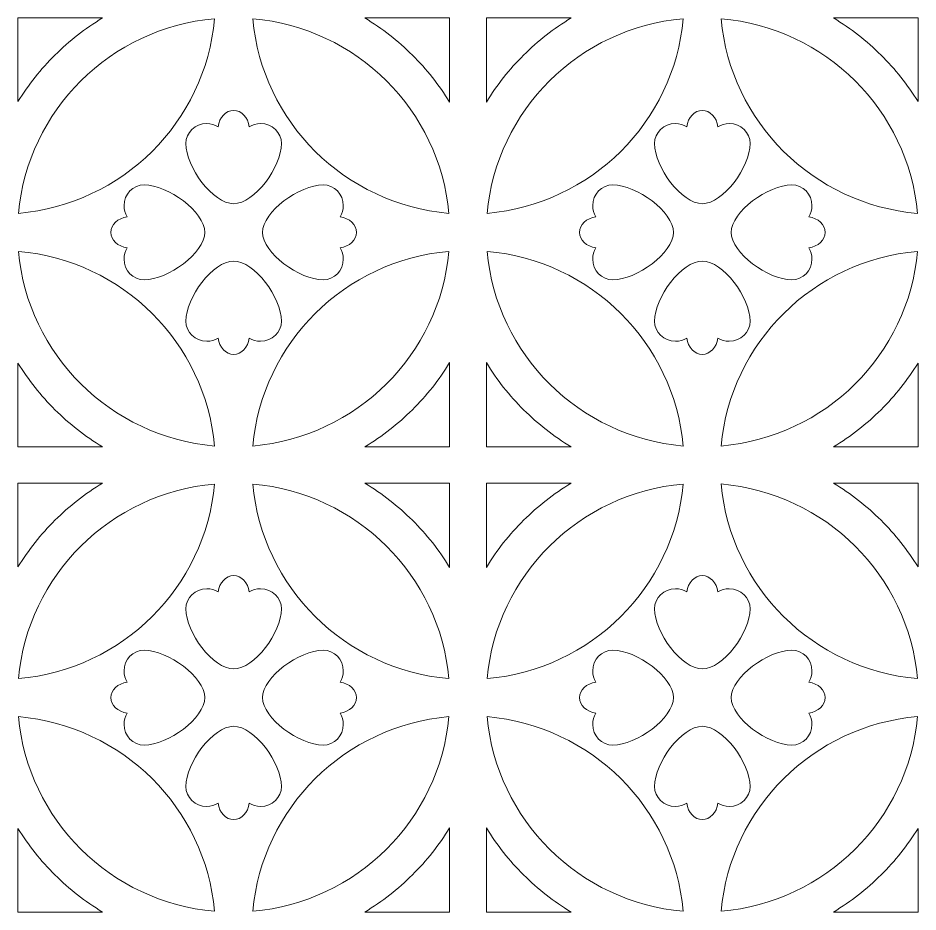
# Model space of a CAD drawing. Header units: millimetres. Extents: x -1200 to 1200, y -590 to 590.
# Drawn here: x -1200 to -618, y 12 to 590 of the extents above; entities that cross this region are included whole.
import ezdxf

# ---------------------------------------------------------------- set-up
doc = ezdxf.new("R2010")
doc.units = ezdxf.units.MM
doc.header["$MEASUREMENT"] = 0
doc.layers.add('Layer 1', color=7, linetype='Continuous')

msp = doc.modelspace()

# ---------------------------------------------------------------- linework, layer by layer
at = {"layer": 'Layer 1', "color": 250, "lineweight": 20}
for points, knots in [([(-1200.0156, 589.9725), (-1200.0156, 589.9725), (-1200.0156, 535.8729), (-1200.0156, 535.8729), (-1193.2489, 546.8583), (-1185.207, 556.9788), (-1176.0903, 566.0319), (-1166.8906, 575.1709), (-1156.592, 583.2152), (-1145.4121, 589.9725), (-1145.4121, 589.9725), (-1200.0156, 589.9725), (-1200.0156, 589.9725)], [0, 0, 0, 0, 0.25, 0.25, 0.25, 0.5, 0.5, 0.5, 0.75, 0.75, 0.75, 1, 1, 1, 1]), ([(-1199.7046, 463.571), (-1166.1061, 466.5086), (-1135.8945, 481.2998), (-1113.3342, 503.7029), (-1090.7671, 526.1094), (-1075.879, 556.1105), (-1072.9173, 589.4748), (-1106.5191, 586.5372), (-1136.7274, 571.7562), (-1159.2911, 549.3532), (-1181.8547, 526.9433), (-1196.7463, 496.9387), (-1199.7046, 463.571)], [0, 0, 0, 0, 0.25, 0.25, 0.25, 0.5, 0.5, 0.5, 0.75, 0.75, 0.75, 1, 1, 1, 1]), ([(-1048.166, 589.4748), (-1045.2009, 556.1105), (-1030.3128, 526.1162), (-1007.7491, 503.7063), (-985.1854, 481.3033), (-954.9772, 466.5121), (-921.3753, 463.5744), (-924.3336, 496.9387), (-939.2216, 526.9399), (-961.7854, 549.3464), (-984.3456, 571.7528), (-1014.5641, 586.5372), (-1048.166, 589.4748)], [0, 0, 0, 0, 0.25, 0.25, 0.25, 0.5, 0.5, 0.5, 0.75, 0.75, 0.75, 1, 1, 1, 1]), ([(-975.6712, 589.9725), (-964.4879, 583.2152), (-954.1858, 575.1675), (-944.9827, 566.0285), (-935.783, 556.893), (-927.6789, 546.6661), (-920.8777, 535.5606), (-920.8777, 535.5606), (-920.8777, 589.9725), (-920.8777, 589.9725), (-920.8777, 589.9725), (-975.6712, 589.9725), (-975.6712, 589.9725)], [0, 0, 0, 0, 0.25, 0.25, 0.25, 0.5, 0.5, 0.5, 0.75, 0.75, 0.75, 1, 1, 1, 1]), ([(-897.1148, 589.9759), (-897.1148, 589.9759), (-897.1148, 589.9725), (-897.1148, 589.9725), (-897.1148, 589.9725), (-897.1148, 535.5675), (-897.1148, 535.5675), (-890.3135, 546.6729), (-882.206, 556.8964), (-873.0028, 566.0319), (-863.8032, 575.1709), (-853.5045, 583.2186), (-842.3247, 589.9759), (-842.3247, 589.9759), (-897.1148, 589.9759), (-897.1148, 589.9759)], [0, 0, 0, 0, 0.2, 0.2, 0.2, 0.4, 0.4, 0.4, 0.6, 0.6, 0.6, 0.8, 0.8, 0.8, 1, 1, 1, 1]), ([(-896.624, 463.5744), (-863.0221, 466.5121), (-832.8071, 481.2998), (-810.2434, 503.7029), (-787.6796, 526.1128), (-772.795, 556.1105), (-769.8333, 589.4748), (-803.4317, 586.5372), (-833.6399, 571.7562), (-856.2036, 549.3532), (-878.7708, 526.9433), (-893.6657, 496.9387), (-896.624, 463.5744)], [0, 0, 0, 0, 0.25, 0.25, 0.25, 0.5, 0.5, 0.5, 0.75, 0.75, 0.75, 1, 1, 1, 1]), ([(-745.2652, 589.492), (-742.3104, 556.1208), (-727.4188, 526.1196), (-704.8517, 503.7063), (-682.2465, 481.2621), (-651.9693, 466.4572), (-618.2913, 463.5572), (-621.2496, 496.9285), (-636.1308, 526.9399), (-658.6979, 549.3498), (-681.3031, 571.794), (-711.5907, 586.5921), (-745.2652, 589.492)], [0, 0, 0, 0, 0.25, 0.25, 0.25, 0.5, 0.5, 0.5, 0.75, 0.75, 0.75, 1, 1, 1, 1]), ([(-617.9768, 535.8661), (-617.9768, 535.8661), (-617.9768, 589.9725), (-617.9768, 589.9725), (-617.9768, 589.9725), (-617.9768, 589.9759), (-617.9768, 589.9759), (-617.9768, 589.9759), (-672.5803, 589.9759), (-672.5803, 589.9759), (-661.4004, 583.2152), (-651.0984, 575.1675), (-641.8953, 566.0285), (-632.782, 556.9753), (-624.7435, 546.8514), (-617.9768, 535.8661)], [0, 0, 0, 0, 0.2, 0.2, 0.2, 0.4, 0.4, 0.4, 0.6, 0.6, 0.6, 0.8, 0.8, 0.8, 1, 1, 1, 1]), ([(-1077.9733, 521.696), (-1085.4277, 521.696), (-1091.4686, 515.8653), (-1091.4686, 508.6791), (-1091.4686, 493.5927), (-1073.9575, 469.8375), (-1060.5417, 469.8375), (-1047.1258, 469.8375), (-1029.6147, 493.5927), (-1029.6147, 508.6791), (-1029.6147, 515.8653), (-1035.6556, 521.696), (-1043.1031, 521.696), (-1045.7987, 521.696), (-1048.3112, 520.9376), (-1050.4158, 519.6266), (-1051.3247, 525.6392), (-1055.5133, 530.1864), (-1060.5417, 530.1864), (-1065.57, 530.1864), (-1069.7586, 525.6358), (-1070.6675, 519.6232), (-1072.7756, 520.9376), (-1075.2777, 521.696), (-1077.9733, 521.696)], [0, 0, 0, 0, 0.125, 0.125, 0.125, 0.25, 0.25, 0.25, 0.375, 0.375, 0.375, 0.5, 0.5, 0.5, 0.625, 0.625, 0.625, 0.75, 0.75, 0.75, 0.875, 0.875, 0.875, 1, 1, 1, 1]), ([(-774.8859, 521.6994), (-782.3368, 521.6994), (-788.3777, 515.8653), (-788.3777, 508.6791), (-788.3777, 493.5927), (-770.8666, 469.8375), (-757.4508, 469.8375), (-744.0384, 469.8375), (-726.5272, 493.5961), (-726.5272, 508.6791), (-726.5272, 515.8653), (-732.5647, 521.6994), (-740.0191, 521.6994), (-742.7078, 521.6994), (-745.2203, 520.9376), (-747.3284, 519.6266), (-748.2373, 525.6392), (-752.4224, 530.1864), (-757.4542, 530.1864), (-762.4826, 530.1864), (-766.6711, 525.6392), (-767.5801, 519.6232), (-769.6847, 520.9376), (-772.1937, 521.6994), (-774.8859, 521.6994)], [0, 0, 0, 0, 0.125, 0.125, 0.125, 0.25, 0.25, 0.25, 0.375, 0.375, 0.375, 0.5, 0.5, 0.5, 0.625, 0.625, 0.625, 0.75, 0.75, 0.75, 0.875, 0.875, 0.875, 1, 1, 1, 1]), ([(-1131.4467, 468.5952), (-1131.4467, 475.9942), (-1125.5785, 481.9965), (-1118.3384, 481.9965), (-1103.1462, 481.9965), (-1079.2243, 464.6039), (-1079.2243, 451.285), (-1079.2243, 437.9626), (-1103.1462, 420.57), (-1118.3384, 420.57), (-1125.5785, 420.57), (-1131.4467, 426.5723), (-1131.4467, 433.9679), (-1131.4467, 436.6448), (-1130.6829, 439.1363), (-1129.3628, 441.2263), (-1135.421, 442.1323), (-1139.9967, 446.2916), (-1139.9967, 451.285), (-1139.9967, 456.2783), (-1135.4176, 460.4343), (-1129.3593, 461.3403), (-1130.6829, 463.4337), (-1131.4467, 465.9184), (-1131.4467, 468.5952)], [0, 0, 0, 0, 0.125, 0.125, 0.125, 0.25, 0.25, 0.25, 0.375, 0.375, 0.375, 0.5, 0.5, 0.5, 0.625, 0.625, 0.625, 0.75, 0.75, 0.75, 0.875, 0.875, 0.875, 1, 1, 1, 1]), ([(-989.6331, 468.5952), (-989.6331, 475.9942), (-995.5048, 481.9965), (-1002.7414, 481.9965), (-1017.9302, 481.9965), (-1041.859, 464.6039), (-1041.859, 451.285), (-1041.859, 437.9626), (-1017.9302, 420.57), (-1002.7414, 420.57), (-995.5048, 420.57), (-989.6331, 426.5723), (-989.6331, 433.9679), (-989.6331, 436.6448), (-990.3969, 439.1363), (-991.7205, 441.2263), (-985.6623, 442.1323), (-981.0866, 446.2916), (-981.0866, 451.285), (-981.0866, 456.2783), (-985.6623, 460.4343), (-991.7205, 461.3403), (-990.4004, 463.4337), (-989.6331, 465.9184), (-989.6331, 468.5952)], [0, 0, 0, 0, 0.125, 0.125, 0.125, 0.25, 0.25, 0.25, 0.375, 0.375, 0.375, 0.5, 0.5, 0.5, 0.625, 0.625, 0.625, 0.75, 0.75, 0.75, 0.875, 0.875, 0.875, 1, 1, 1, 1]), ([(-828.3593, 468.5952), (-828.3593, 475.9942), (-822.4911, 481.9965), (-815.251, 481.9965), (-800.0622, 481.9965), (-776.1369, 464.6039), (-776.1369, 451.285), (-776.1369, 437.9626), (-800.0622, 420.57), (-815.251, 420.57), (-822.4911, 420.57), (-828.3593, 426.5723), (-828.3593, 433.9714), (-828.3593, 436.6448), (-827.5955, 439.1363), (-826.2719, 441.2263), (-832.3336, 442.1323), (-836.9058, 446.2916), (-836.9058, 451.285), (-836.9058, 456.2783), (-832.3301, 460.4343), (-826.2719, 461.3403), (-827.5955, 463.4337), (-828.3593, 465.9218), (-828.3593, 468.5952)], [0, 0, 0, 0, 0.125, 0.125, 0.125, 0.25, 0.25, 0.25, 0.375, 0.375, 0.375, 0.5, 0.5, 0.5, 0.625, 0.625, 0.625, 0.75, 0.75, 0.75, 0.875, 0.875, 0.875, 1, 1, 1, 1]), ([(-686.5457, 468.5952), (-686.5457, 475.9942), (-692.4139, 481.9965), (-699.654, 481.9965), (-714.8428, 481.9965), (-738.7681, 464.6039), (-738.7681, 451.285), (-738.7681, 437.9626), (-714.8428, 420.57), (-699.654, 420.57), (-692.4139, 420.57), (-686.5457, 426.5723), (-686.5457, 433.9714), (-686.5457, 436.6448), (-687.3095, 439.1363), (-688.6331, 441.2263), (-682.5714, 442.1323), (-677.9992, 446.2916), (-677.9992, 451.285), (-677.9992, 456.2783), (-682.5748, 460.4343), (-688.6331, 461.3403), (-687.3095, 463.4337), (-686.5457, 465.9218), (-686.5457, 468.5952)], [0, 0, 0, 0, 0.125, 0.125, 0.125, 0.25, 0.25, 0.25, 0.375, 0.375, 0.375, 0.5, 0.5, 0.5, 0.625, 0.625, 0.625, 0.75, 0.75, 0.75, 0.875, 0.875, 0.875, 1, 1, 1, 1]), ([(-1072.9173, 313.0848), (-1075.8756, 346.4492), (-1090.7637, 376.4503), (-1113.3274, 398.8602), (-1135.891, 421.2667), (-1166.1026, 436.0511), (-1199.7046, 438.9887), (-1196.7463, 405.6244), (-1181.8582, 375.6267), (-1159.2945, 353.2202), (-1136.7308, 330.8103), (-1106.5191, 316.0225), (-1072.9173, 313.0848)], [0, 0, 0, 0, 0.25, 0.25, 0.25, 0.5, 0.5, 0.5, 0.75, 0.75, 0.75, 1, 1, 1, 1]), ([(-921.3787, 438.9887), (-954.9737, 436.0511), (-985.1819, 421.2667), (-1007.7456, 398.8636), (-1030.3128, 376.4538), (-1045.2043, 346.4492), (-1048.166, 313.0848), (-1014.5676, 316.0225), (-984.3525, 330.8103), (-961.7888, 353.2133), (-939.2216, 375.6232), (-924.337, 405.621), (-921.3787, 438.9887)], [0, 0, 0, 0, 0.25, 0.25, 0.25, 0.5, 0.5, 0.5, 0.75, 0.75, 0.75, 1, 1, 1, 1]), ([(-769.8333, 313.0848), (-772.7916, 346.4492), (-787.6762, 376.4538), (-810.2399, 398.8602), (-832.8036, 421.2667), (-863.0221, 436.0545), (-896.624, 438.9922), (-893.6657, 405.6244), (-878.7708, 375.6267), (-856.2071, 353.2202), (-833.6434, 330.8137), (-803.4317, 316.0225), (-769.8333, 313.0848)], [0, 0, 0, 0, 0.25, 0.25, 0.25, 0.5, 0.5, 0.5, 0.75, 0.75, 0.75, 1, 1, 1, 1]), ([(-618.2913, 439.0024), (-651.9658, 436.1025), (-682.2431, 421.3079), (-704.8482, 398.8636), (-727.4154, 376.4503), (-742.3104, 346.4389), (-745.2652, 313.0677), (-711.5907, 315.9676), (-681.31, 330.7691), (-658.7014, 353.2133), (-636.1308, 375.6267), (-621.2496, 405.6312), (-618.2913, 439.0024)], [0, 0, 0, 0, 0.25, 0.25, 0.25, 0.5, 0.5, 0.5, 0.75, 0.75, 0.75, 1, 1, 1, 1]), ([(-1077.9733, 380.8671), (-1085.4277, 380.8671), (-1091.4686, 386.7012), (-1091.4686, 393.8875), (-1091.4686, 408.9704), (-1073.9575, 432.729), (-1060.5417, 432.729), (-1047.1258, 432.729), (-1029.6147, 408.9704), (-1029.6147, 393.8875), (-1029.6147, 386.7012), (-1035.6556, 380.8671), (-1043.1031, 380.8671), (-1045.7987, 380.8671), (-1048.3112, 381.6255), (-1050.4158, 382.9399), (-1051.3247, 376.9273), (-1055.5133, 372.3802), (-1060.5417, 372.3802), (-1065.57, 372.3802), (-1069.7586, 376.9273), (-1070.6675, 382.9399), (-1072.7756, 381.6289), (-1075.2777, 380.8671), (-1077.9733, 380.8671)], [0, 0, 0, 0, 0.125, 0.125, 0.125, 0.25, 0.25, 0.25, 0.375, 0.375, 0.375, 0.5, 0.5, 0.5, 0.625, 0.625, 0.625, 0.75, 0.75, 0.75, 0.875, 0.875, 0.875, 1, 1, 1, 1]), ([(-774.8859, 380.8671), (-782.3368, 380.8671), (-788.3777, 386.7012), (-788.3777, 393.8875), (-788.3777, 408.9739), (-770.8666, 432.729), (-757.4508, 432.729), (-744.0384, 432.729), (-726.5272, 408.9704), (-726.5272, 393.8875), (-726.5272, 386.7012), (-732.5647, 380.8671), (-740.0191, 380.8671), (-742.7078, 380.8671), (-745.2203, 381.6289), (-747.3284, 382.9399), (-748.2373, 376.9273), (-752.4224, 372.3802), (-757.4542, 372.3802), (-762.4826, 372.3802), (-766.6711, 376.9308), (-767.5801, 382.9434), (-769.6847, 381.6289), (-772.1937, 380.8671), (-774.8859, 380.8671)], [0, 0, 0, 0, 0.125, 0.125, 0.125, 0.25, 0.25, 0.25, 0.375, 0.375, 0.375, 0.5, 0.5, 0.5, 0.625, 0.625, 0.625, 0.75, 0.75, 0.75, 0.875, 0.875, 0.875, 1, 1, 1, 1]), ([(-1200.0156, 366.6902), (-1200.0156, 366.6902), (-1200.0156, 312.5907), (-1200.0156, 312.5907), (-1200.0156, 312.5907), (-1145.419, 312.5907), (-1145.419, 312.5907), (-1156.5989, 319.3514), (-1166.8975, 327.4025), (-1176.0937, 336.538), (-1185.207, 345.5912), (-1193.2489, 355.7083), (-1200.0156, 366.6902)], [0, 0, 0, 0, 0.25, 0.25, 0.25, 0.5, 0.5, 0.5, 0.75, 0.75, 0.75, 1, 1, 1, 1]), ([(-920.8777, 367.0024), (-927.6823, 355.897), (-935.7865, 345.6702), (-944.9896, 336.5346), (-954.1858, 327.399), (-964.4879, 319.3479), (-975.6643, 312.5907), (-975.6643, 312.5907), (-920.8777, 312.5907), (-920.8777, 312.5907), (-920.8777, 312.5907), (-920.8777, 367.0024), (-920.8777, 367.0024)], [0, 0, 0, 0, 0.25, 0.25, 0.25, 0.5, 0.5, 0.5, 0.75, 0.75, 0.75, 1, 1, 1, 1]), ([(-897.1148, 366.999), (-897.1148, 366.999), (-897.1148, 312.5941), (-897.1148, 312.5941), (-897.1148, 312.5941), (-842.3316, 312.5941), (-842.3316, 312.5941), (-853.5114, 319.3514), (-863.8066, 327.4025), (-873.0097, 336.538), (-882.206, 345.6736), (-890.3135, 355.8936), (-897.1148, 366.999)], [0, 0, 0, 0, 0.25, 0.25, 0.25, 0.5, 0.5, 0.5, 0.75, 0.75, 0.75, 1, 1, 1, 1]), ([(-617.9768, 312.5941), (-617.9768, 312.5941), (-617.9768, 366.697), (-617.9768, 366.697), (-624.7435, 355.7117), (-632.7854, 345.5878), (-641.9021, 336.5346), (-651.0984, 327.399), (-661.4004, 319.3514), (-672.5769, 312.5941), (-672.5769, 312.5941), (-617.9768, 312.5941), (-617.9768, 312.5941)], [0, 0, 0, 0, 0.25, 0.25, 0.25, 0.5, 0.5, 0.5, 0.75, 0.75, 0.75, 1, 1, 1, 1]), ([(-1200.0156, 288.9967), (-1200.0156, 288.9967), (-1200.0156, 234.8973), (-1200.0156, 234.8973), (-1193.2489, 245.8791), (-1185.207, 256.0065), (-1176.0903, 265.0563), (-1166.8906, 274.1918), (-1156.592, 282.2429), (-1145.4121, 288.9967), (-1145.4121, 288.9967), (-1200.0156, 288.9967), (-1200.0156, 288.9967)], [0, 0, 0, 0, 0.25, 0.25, 0.25, 0.5, 0.5, 0.5, 0.75, 0.75, 0.75, 1, 1, 1, 1]), ([(-1199.7046, 162.5953), (-1166.1061, 165.5329), (-1135.8945, 180.3207), (-1113.3342, 202.7306), (-1090.7671, 225.1337), (-1075.879, 255.1314), (-1072.9173, 288.4992), (-1106.5191, 285.5615), (-1136.7274, 270.7771), (-1159.2911, 248.3741), (-1181.8547, 225.9676), (-1196.7463, 195.963), (-1199.7046, 162.5953)], [0, 0, 0, 0, 0.25, 0.25, 0.25, 0.5, 0.5, 0.5, 0.75, 0.75, 0.75, 1, 1, 1, 1]), ([(-1048.166, 288.4992), (-1045.2009, 255.1348), (-1030.3128, 225.1371), (-1007.7491, 202.734), (-985.1854, 180.3242), (-954.9772, 165.5364), (-921.3753, 162.5987), (-924.3336, 195.9596), (-939.2216, 225.9642), (-961.7854, 248.3706), (-984.3456, 270.7771), (-1014.5641, 285.5615), (-1048.166, 288.4992)], [0, 0, 0, 0, 0.25, 0.25, 0.25, 0.5, 0.5, 0.5, 0.75, 0.75, 0.75, 1, 1, 1, 1]), ([(-975.6712, 288.9967), (-964.4879, 282.2429), (-954.1858, 274.1918), (-944.9827, 265.0528), (-935.783, 255.9138), (-927.6789, 245.687), (-920.8777, 234.5815), (-920.8777, 234.5815), (-920.8777, 288.9967), (-920.8777, 288.9967), (-920.8777, 288.9967), (-975.6712, 288.9967), (-975.6712, 288.9967)], [0, 0, 0, 0, 0.25, 0.25, 0.25, 0.5, 0.5, 0.5, 0.75, 0.75, 0.75, 1, 1, 1, 1]), ([(-897.1148, 288.9967), (-897.1148, 288.9967), (-897.1148, 288.9967), (-897.1148, 288.9967), (-897.1148, 288.9967), (-897.1148, 234.5918), (-897.1148, 234.5918), (-890.3135, 245.6938), (-882.206, 255.9207), (-873.0028, 265.0563), (-863.8032, 274.1918), (-853.5045, 282.2429), (-842.3247, 288.9967), (-842.3247, 288.9967), (-897.1148, 288.9967), (-897.1148, 288.9967)], [0, 0, 0, 0, 0.2, 0.2, 0.2, 0.4, 0.4, 0.4, 0.6, 0.6, 0.6, 0.8, 0.8, 0.8, 1, 1, 1, 1]), ([(-896.624, 162.5953), (-863.0221, 165.5329), (-832.8071, 180.3207), (-810.2434, 202.7306), (-787.6796, 225.1371), (-772.795, 255.1348), (-769.8333, 288.4992), (-803.4317, 285.5615), (-833.6399, 270.7806), (-856.2036, 248.3775), (-878.7708, 225.9676), (-893.6657, 195.963), (-896.624, 162.5953)], [0, 0, 0, 0, 0.25, 0.25, 0.25, 0.5, 0.5, 0.5, 0.75, 0.75, 0.75, 1, 1, 1, 1]), ([(-745.2652, 288.5163), (-742.3104, 255.1451), (-727.4188, 225.1406), (-704.8517, 202.734), (-682.2465, 180.283), (-651.9693, 165.4814), (-618.2913, 162.5816), (-621.2496, 195.9493), (-636.1308, 225.9608), (-658.6979, 248.3706), (-681.3031, 270.8183), (-711.5907, 285.6164), (-745.2652, 288.5163)], [0, 0, 0, 0, 0.25, 0.25, 0.25, 0.5, 0.5, 0.5, 0.75, 0.75, 0.75, 1, 1, 1, 1]), ([(-617.9768, 234.887), (-617.9768, 234.887), (-617.9768, 288.9967), (-617.9768, 288.9967), (-617.9768, 288.9967), (-617.9768, 288.9967), (-617.9768, 288.9967), (-617.9768, 288.9967), (-672.5803, 288.9967), (-672.5803, 288.9967), (-661.4004, 282.2429), (-651.0984, 274.1918), (-641.8953, 265.0528), (-632.782, 256.0031), (-624.7435, 245.8723), (-617.9768, 234.887)], [0, 0, 0, 0, 0.2, 0.2, 0.2, 0.4, 0.4, 0.4, 0.6, 0.6, 0.6, 0.8, 0.8, 0.8, 1, 1, 1, 1]), ([(-1077.9733, 220.7203), (-1085.4277, 220.7203), (-1091.4686, 214.8931), (-1091.4686, 207.7034), (-1091.4686, 192.617), (-1073.9575, 168.8618), (-1060.5417, 168.8618), (-1047.1258, 168.8618), (-1029.6147, 192.617), (-1029.6147, 207.7034), (-1029.6147, 214.8931), (-1035.6556, 220.7203), (-1043.1031, 220.7203), (-1045.7987, 220.7203), (-1048.3112, 219.9619), (-1050.4158, 218.6509), (-1051.3247, 224.6635), (-1055.5133, 229.2073), (-1060.5417, 229.2073), (-1065.57, 229.2073), (-1069.7586, 224.6601), (-1070.6675, 218.6475), (-1072.7756, 219.9619), (-1075.2777, 220.7203), (-1077.9733, 220.7203)], [0, 0, 0, 0, 0.125, 0.125, 0.125, 0.25, 0.25, 0.25, 0.375, 0.375, 0.375, 0.5, 0.5, 0.5, 0.625, 0.625, 0.625, 0.75, 0.75, 0.75, 0.875, 0.875, 0.875, 1, 1, 1, 1]), ([(-774.8859, 220.7238), (-782.3368, 220.7238), (-788.3777, 214.8931), (-788.3777, 207.7068), (-788.3777, 192.617), (-770.8666, 168.8618), (-757.4508, 168.8618), (-744.0384, 168.8618), (-726.5272, 192.617), (-726.5272, 207.7068), (-726.5272, 214.8931), (-732.5647, 220.7238), (-740.0191, 220.7238), (-742.7078, 220.7238), (-745.2203, 219.9619), (-747.3284, 218.6509), (-748.2373, 224.6635), (-752.4224, 229.2107), (-757.4542, 229.2107), (-762.4826, 229.2107), (-766.6711, 224.6601), (-767.5801, 218.6475), (-769.6847, 219.9619), (-772.1937, 220.7238), (-774.8859, 220.7238)], [0, 0, 0, 0, 0.125, 0.125, 0.125, 0.25, 0.25, 0.25, 0.375, 0.375, 0.375, 0.5, 0.5, 0.5, 0.625, 0.625, 0.625, 0.75, 0.75, 0.75, 0.875, 0.875, 0.875, 1, 1, 1, 1]), ([(-1131.4467, 167.6195), (-1131.4467, 175.022), (-1125.5785, 181.0174), (-1118.3384, 181.0174), (-1103.1462, 181.0174), (-1079.2243, 163.6317), (-1079.2243, 150.3093), (-1079.2243, 136.9869), (-1103.1462, 119.5978), (-1118.3384, 119.5978), (-1125.5785, 119.5978), (-1131.4467, 125.5966), (-1131.4467, 132.9922), (-1131.4467, 135.6691), (-1130.6829, 138.1606), (-1129.3628, 140.254), (-1135.421, 141.1566), (-1139.9967, 145.316), (-1139.9967, 150.3093), (-1139.9967, 155.3026), (-1135.4176, 159.462), (-1129.3593, 160.3646), (-1130.6829, 162.4546), (-1131.4467, 164.9426), (-1131.4467, 167.6195)], [0, 0, 0, 0, 0.125, 0.125, 0.125, 0.25, 0.25, 0.25, 0.375, 0.375, 0.375, 0.5, 0.5, 0.5, 0.625, 0.625, 0.625, 0.75, 0.75, 0.75, 0.875, 0.875, 0.875, 1, 1, 1, 1]), ([(-989.6331, 167.6195), (-989.6331, 175.022), (-995.5048, 181.0174), (-1002.7414, 181.0174), (-1017.9302, 181.0174), (-1041.859, 163.6317), (-1041.859, 150.3093), (-1041.859, 136.9869), (-1017.9302, 119.5978), (-1002.7414, 119.5978), (-995.5048, 119.5978), (-989.6331, 125.5966), (-989.6331, 132.9922), (-989.6331, 135.6691), (-990.3969, 138.1606), (-991.7205, 140.254), (-985.6623, 141.1566), (-981.0866, 145.316), (-981.0866, 150.3093), (-981.0866, 155.3026), (-985.6623, 159.462), (-991.7205, 160.3646), (-990.4004, 162.4546), (-989.6331, 164.9426), (-989.6331, 167.6195)], [0, 0, 0, 0, 0.125, 0.125, 0.125, 0.25, 0.25, 0.25, 0.375, 0.375, 0.375, 0.5, 0.5, 0.5, 0.625, 0.625, 0.625, 0.75, 0.75, 0.75, 0.875, 0.875, 0.875, 1, 1, 1, 1]), ([(-828.3593, 167.6195), (-828.3593, 175.022), (-822.4911, 181.0208), (-815.251, 181.0208), (-800.0622, 181.0208), (-776.1369, 163.6317), (-776.1369, 150.3093), (-776.1369, 136.9869), (-800.0622, 119.5978), (-815.251, 119.5978), (-822.4911, 119.5978), (-828.3593, 125.5966), (-828.3593, 132.9922), (-828.3593, 135.6691), (-827.5955, 138.164), (-826.2719, 140.254), (-832.3336, 141.1566), (-836.9058, 145.316), (-836.9058, 150.3093), (-836.9058, 155.3026), (-832.3301, 159.462), (-826.2719, 160.3646), (-827.5955, 162.458), (-828.3593, 164.9426), (-828.3593, 167.6195)], [0, 0, 0, 0, 0.125, 0.125, 0.125, 0.25, 0.25, 0.25, 0.375, 0.375, 0.375, 0.5, 0.5, 0.5, 0.625, 0.625, 0.625, 0.75, 0.75, 0.75, 0.875, 0.875, 0.875, 1, 1, 1, 1]), ([(-686.5457, 167.6195), (-686.5457, 175.022), (-692.4139, 181.0208), (-699.654, 181.0208), (-714.8428, 181.0208), (-738.7681, 163.6317), (-738.7681, 150.3093), (-738.7681, 136.9869), (-714.8428, 119.5978), (-699.654, 119.5978), (-692.4139, 119.5978), (-686.5457, 125.5966), (-686.5457, 132.9922), (-686.5457, 135.6691), (-687.3095, 138.164), (-688.6331, 140.254), (-682.5714, 141.1566), (-677.9992, 145.316), (-677.9992, 150.3093), (-677.9992, 155.3026), (-682.5748, 159.462), (-688.6331, 160.3646), (-687.3095, 162.458), (-686.5457, 164.9426), (-686.5457, 167.6195)], [0, 0, 0, 0, 0.125, 0.125, 0.125, 0.25, 0.25, 0.25, 0.375, 0.375, 0.375, 0.5, 0.5, 0.5, 0.625, 0.625, 0.625, 0.75, 0.75, 0.75, 0.875, 0.875, 0.875, 1, 1, 1, 1]), ([(-1072.9173, 12.1057), (-1075.8756, 45.4735), (-1090.7637, 75.4746), (-1113.3274, 97.8845), (-1135.891, 120.291), (-1166.1026, 135.0754), (-1199.7046, 138.013), (-1196.7463, 104.6487), (-1181.8582, 74.651), (-1159.2945, 52.2445), (-1136.7308, 29.8346), (-1106.5191, 15.0434), (-1072.9173, 12.1057)], [0, 0, 0, 0, 0.25, 0.25, 0.25, 0.5, 0.5, 0.5, 0.75, 0.75, 0.75, 1, 1, 1, 1]), ([(-921.3787, 138.013), (-954.9737, 135.0754), (-985.1819, 120.2944), (-1007.7456, 97.888), (-1030.3128, 75.478), (-1045.2043, 45.4735), (-1048.166, 12.1057), (-1014.5676, 15.0434), (-984.3525, 29.8346), (-961.7888, 52.241), (-939.2216, 74.6476), (-924.337, 104.6452), (-921.3787, 138.013)], [0, 0, 0, 0, 0.25, 0.25, 0.25, 0.5, 0.5, 0.5, 0.75, 0.75, 0.75, 1, 1, 1, 1]), ([(-769.8333, 12.1092), (-772.7916, 45.4735), (-787.6762, 75.4746), (-810.2399, 97.8845), (-832.8036, 120.2944), (-863.0221, 135.0754), (-896.624, 138.013), (-893.6657, 104.6487), (-878.7708, 74.651), (-856.2071, 52.2479), (-833.6434, 29.838), (-803.4317, 15.0468), (-769.8333, 12.1092)], [0, 0, 0, 0, 0.25, 0.25, 0.25, 0.5, 0.5, 0.5, 0.75, 0.75, 0.75, 1, 1, 1, 1]), ([(-618.2913, 138.0268), (-651.9658, 135.1268), (-682.2431, 120.3356), (-704.8482, 97.888), (-727.4154, 75.4746), (-742.3104, 45.4632), (-745.2652, 12.092), (-711.5907, 14.9919), (-681.31, 29.7934), (-658.7014, 52.241), (-636.1308, 74.651), (-621.2496, 104.6555), (-618.2913, 138.0268)], [0, 0, 0, 0, 0.25, 0.25, 0.25, 0.5, 0.5, 0.5, 0.75, 0.75, 0.75, 1, 1, 1, 1]), ([(-1077.9733, 79.8948), (-1085.4277, 79.8948), (-1091.4686, 85.7221), (-1091.4686, 92.9118), (-1091.4686, 107.9947), (-1073.9575, 131.7533), (-1060.5417, 131.7533), (-1047.1258, 131.7533), (-1029.6147, 107.9947), (-1029.6147, 92.9118), (-1029.6147, 85.7221), (-1035.6556, 79.8948), (-1043.1031, 79.8948), (-1045.7987, 79.8948), (-1048.3112, 80.6533), (-1050.4158, 81.9677), (-1051.3247, 75.9517), (-1055.5133, 71.4079), (-1060.5417, 71.4079), (-1065.57, 71.4079), (-1069.7586, 75.9517), (-1070.6675, 81.9677), (-1072.7756, 80.6533), (-1075.2777, 79.8948), (-1077.9733, 79.8948)], [0, 0, 0, 0, 0.125, 0.125, 0.125, 0.25, 0.25, 0.25, 0.375, 0.375, 0.375, 0.5, 0.5, 0.5, 0.625, 0.625, 0.625, 0.75, 0.75, 0.75, 0.875, 0.875, 0.875, 1, 1, 1, 1]), ([(-774.8859, 79.8948), (-782.3368, 79.8948), (-788.3777, 85.7255), (-788.3777, 92.9118), (-788.3777, 107.9947), (-770.8666, 131.7568), (-757.4508, 131.7568), (-744.0384, 131.7568), (-726.5272, 107.9947), (-726.5272, 92.9118), (-726.5272, 85.7255), (-732.5647, 79.8948), (-740.0191, 79.8948), (-742.7078, 79.8948), (-745.2203, 80.6533), (-747.3284, 81.9677), (-748.2373, 75.9517), (-752.4224, 71.4079), (-757.4542, 71.4079), (-762.4826, 71.4079), (-766.6711, 75.9517), (-767.5801, 81.9677), (-769.6847, 80.6567), (-772.1937, 79.8948), (-774.8859, 79.8948)], [0, 0, 0, 0, 0.125, 0.125, 0.125, 0.25, 0.25, 0.25, 0.375, 0.375, 0.375, 0.5, 0.5, 0.5, 0.625, 0.625, 0.625, 0.75, 0.75, 0.75, 0.875, 0.875, 0.875, 1, 1, 1, 1]), ([(-1200.0156, 65.7145), (-1200.0156, 65.7145), (-1200.0156, 11.6149), (-1200.0156, 11.6149), (-1200.0156, 11.6149), (-1145.419, 11.6149), (-1145.419, 11.6149), (-1156.5989, 18.3723), (-1166.8975, 26.4234), (-1176.0937, 35.5623), (-1185.207, 44.6121), (-1193.2489, 54.7291), (-1200.0156, 65.7145)], [0, 0, 0, 0, 0.25, 0.25, 0.25, 0.5, 0.5, 0.5, 0.75, 0.75, 0.75, 1, 1, 1, 1]), ([(-920.8777, 66.0268), (-927.6823, 54.9179), (-935.7865, 44.6944), (-944.9896, 35.5589), (-954.1858, 26.4234), (-964.4879, 18.3723), (-975.6643, 11.6149), (-975.6643, 11.6149), (-920.8777, 11.6149), (-920.8777, 11.6149), (-920.8777, 11.6149), (-920.8777, 66.0268), (-920.8777, 66.0268)], [0, 0, 0, 0, 0.25, 0.25, 0.25, 0.5, 0.5, 0.5, 0.75, 0.75, 0.75, 1, 1, 1, 1]), ([(-897.1148, 66.0199), (-897.1148, 66.0199), (-897.1148, 11.6149), (-897.1148, 11.6149), (-897.1148, 11.6149), (-842.3316, 11.6149), (-842.3316, 11.6149), (-853.5114, 18.3757), (-863.8066, 26.4268), (-873.0097, 35.5623), (-882.206, 44.6979), (-890.3135, 54.9179), (-897.1148, 66.0199)], [0, 0, 0, 0, 0.25, 0.25, 0.25, 0.5, 0.5, 0.5, 0.75, 0.75, 0.75, 1, 1, 1, 1]), ([(-617.9768, 11.6149), (-617.9768, 11.6149), (-617.9768, 65.7248), (-617.9768, 65.7248), (-624.7435, 54.7326), (-632.7854, 44.6121), (-641.9021, 35.5589), (-651.0984, 26.4234), (-661.4004, 18.3723), (-672.5769, 11.6149), (-672.5769, 11.6149), (-617.9768, 11.6149), (-617.9768, 11.6149)], [0, 0, 0, 0, 0.25, 0.25, 0.25, 0.5, 0.5, 0.5, 0.75, 0.75, 0.75, 1, 1, 1, 1])]:
    msp.add_open_spline(points, degree=3, knots=knots, dxfattribs=at)

doc.saveas('drawing.dxf')
